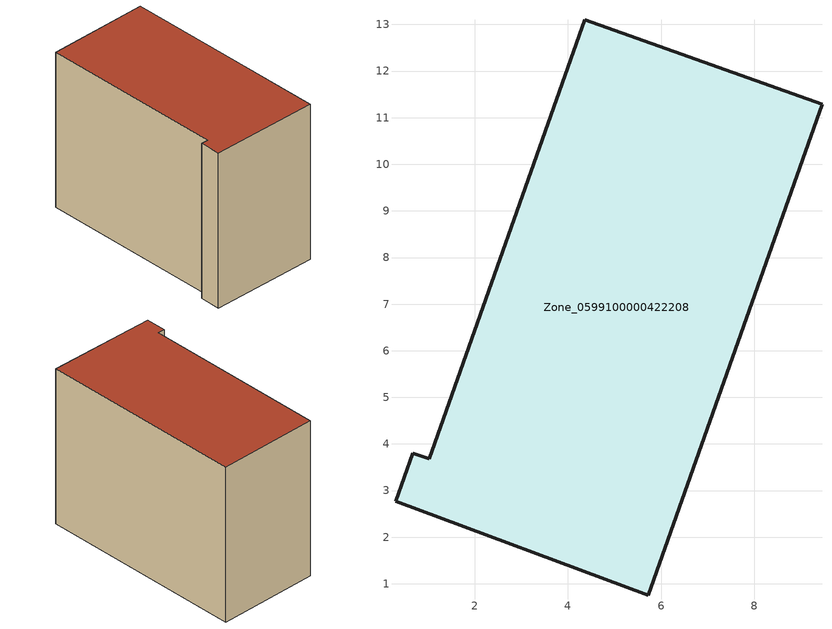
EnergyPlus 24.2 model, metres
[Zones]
Zone_0599100000422208
 floor ground (C_G): 1.03,3.68 4.36,13.1 9.45,11.29 5.72,0.76 0.3,2.77 0.67,3.81 z0.59
 wall outside (C_F): 5.72,0.76 9.45,11.29 4.36,13.1 1.03,3.68 0.67,3.81 0.3,2.77 5.72,0.76 z0.59:9.2
 roof outside (C_R): 0.67,3.81 0.3,2.77 5.72,0.76 9.45,11.29 4.36,13.1 1.03,3.68 z9.2
[BUILDING]
Pand.0599100000422208: North Axis=0; Terrain=City; Loads Convergence Tolerance Value=0.04; Temperature Convergence Tolerance Value=0.4; Solar Distribution=FullExterior; Maximum Number of Warmup Days=25; Minimum Number of Warmup Days=1
[Site:Location]
Rotterdam.The.Hague.AP_ZH_NLD Design_Conditions: Latitude=51.96; Longitude=4.45; Time Zone=1; Elevation=-4.5
[SITE:GROUNDTEMPERATURE:BUILDINGSURFACE]
18, 18, 18, 18, 18, 18, 18, 18, 18, 18, 18, 18
[MATERIAL] Thermal Absorptance=0.9; Solar Absorptance=0.7; Visible Absorptance=0.7
Name | Roughness | Thickness | Conductivity | Density | Specific Heat
G.TI.2006-2014 | MediumSmooth | 0.15 | 0.06 | 540 | 1210
F.TI.2006-2014 | Rough | 0.3 | 0.12 | 1920 | 840
R.TI.2006-2014 | MediumRough | 0.2 | 0.08 | 1500 | 1000
[CONSTRUCTION]
C_G: G.TI.2006-2014
C_F: F.TI.2006-2014
C_R: R.TI.2006-2014
[ZONE]
Zone_0599100000422208: Type=1; Multiplier=1; Ceiling Height=Autocalculate; Volume=Autocalculate; Floor Area=autocalculate; Part of Total Floor Area=Yes
[ZONEINFILTRATION:DESIGNFLOWRATE]
Infil_Zone_0599100000422208: Zone or ZoneList or Space or SpaceList=Zone_0599100000422208; Schedule=AlwaysOn; Design Flow Rate Calculation Method=Flow/Area; Flow Rate per Floor Area=0.0015; Constant Term Coefficient=1; Temperature Term Coefficient=0; Velocity Term Coefficient=0; Velocity Squared Term Coefficient=0
[HVACTEMPLATE:ZONE:IDEALLOADSAIRSYSTEM]
Zone_0599100000422208: Maximum Heating Supply Air Temperature=50; Minimum Cooling Supply Air Temperature=13; Maximum Heating Supply Air Humidity Ratio=0.0156; Minimum Cooling Supply Air Humidity Ratio=0.0077; Heating Limit=NoLimit; Cooling Limit=NoLimit; Dehumidification Control Type=ConstantSensibleHeatRatio; Cooling Sensible Heat Ratio=0.7; Dehumidification Setpoint=60; Humidification Control Type=None; Humidification Setpoint=30; Outdoor Air Method=None; Outdoor Air Flow Rate per Person=0.00944; Outdoor Air Flow Rate per Zone Floor Area=0; Outdoor Air Flow Rate per Zone=0; Demand Controlled Ventilation Type=None; Outdoor Air Economizer Type=NoEconomizer; Heat Recovery Type=None; Sensible Heat Recovery Effectiveness=0.7; Latent Heat Recovery Effectiveness=0.65
[ZONECONTROL:THERMOSTAT]
ThermostatControl_Zone_0599100000422208: Zone or ZoneList=Zone_0599100000422208; Control Type Schedule=DualSetpointControlType; Control 1=Thermostat_Zone_0599100000422208; Temperature Difference Between Cutout And Setpoint=0
[THERMOSTATSETPOINT:DUALSETPOINT]
Thermostat_Zone_0599100000422208: Heating Setpoint Temperature Schedule=HeatingSetpoint_Zone_0599100000422208; Cooling Setpoint Temperature Schedule=CoolingSetpoint_Zone_0599100000422208
[SCHEDULE:COMPACT]
HeatingSetpoint_Zone_0599100000422208: Through: 12/31, For: AllDays, Until: 24:00, 21
CoolingSetpoint_Zone_0599100000422208: Through: 12/31, For: AllDays, Until: 24:00, 24
DualSetpointControlType: Through: 12/31, For: AllDays, Until: 24:00, 4
AlwaysOn: Through: 12/31, For: AllDays, Until: 24:00, 1
